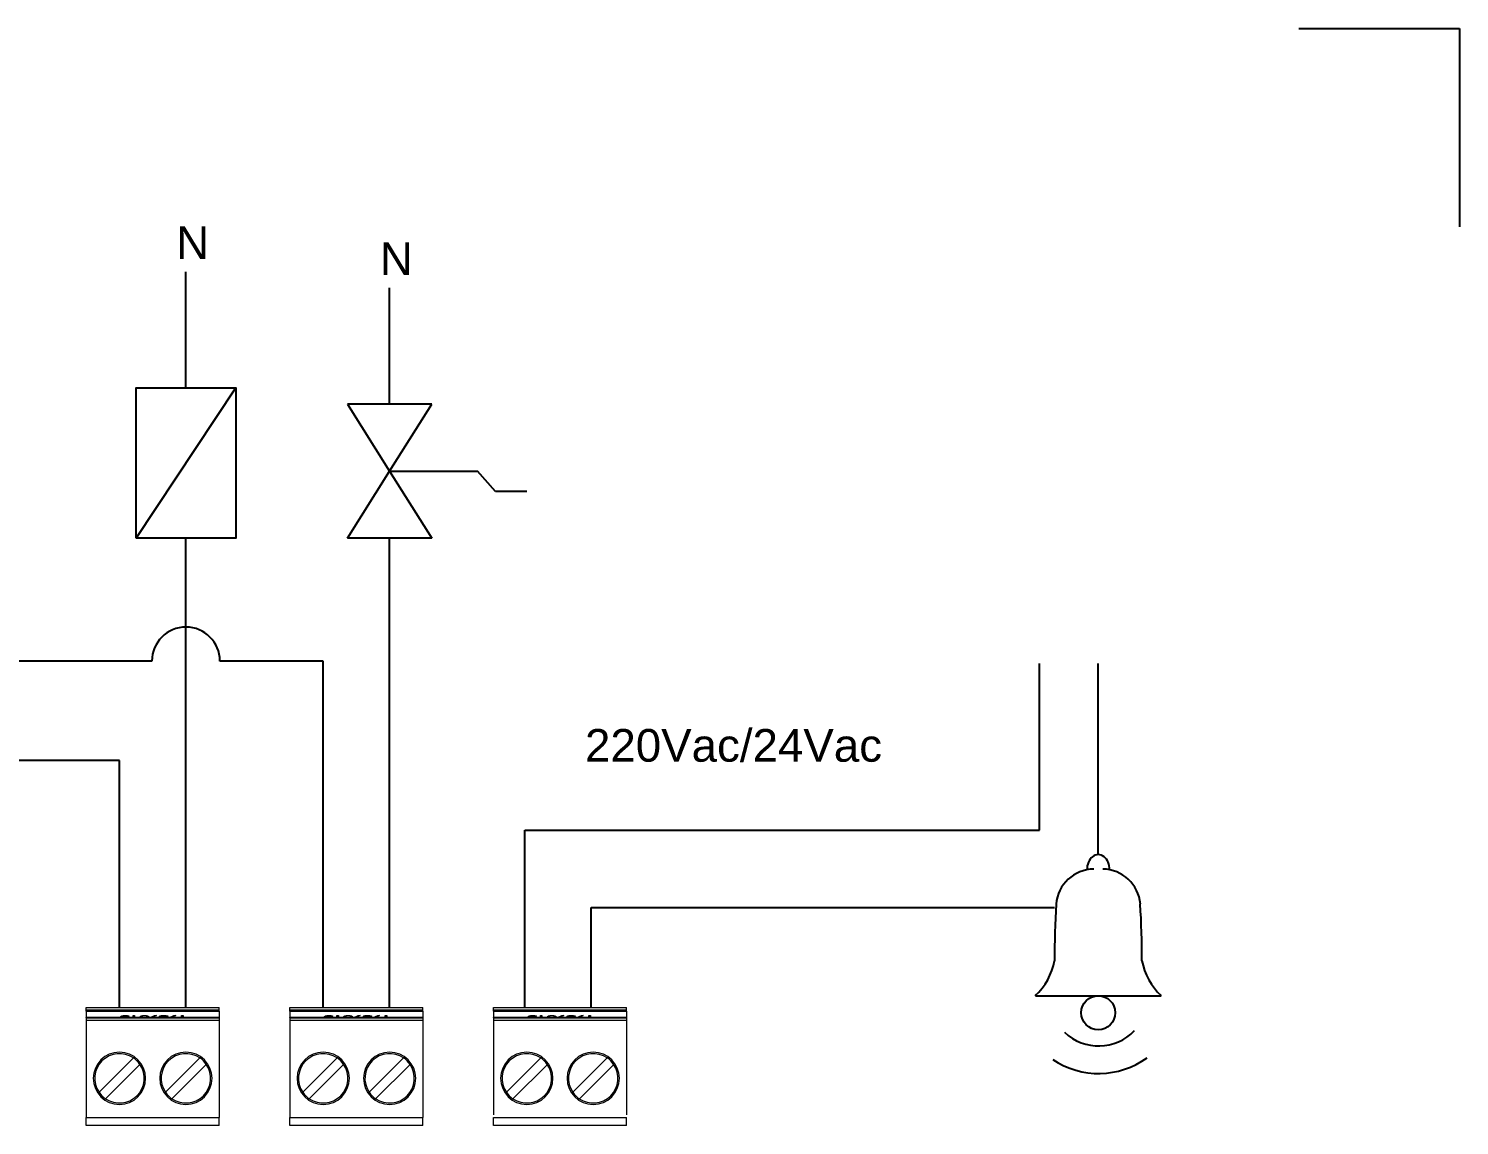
# Model space of a CAD drawing. Header units: millimetres. Extents: x -118 to 1430, y 370 to 641.
# Drawn here: x 1320.6 to 1430, y 557.5 to 641.4 of the extents above; entities that cross this region are included whole.
import ezdxf

# ---------------------------------------------------------------- set-up
doc = ezdxf.new("R2010")
doc.units = ezdxf.units.MM
doc.layers.add('TANGENT EDGES', color=7, linetype='Continuous', lineweight=0)
doc.layers.add('VISIBLE', color=7, linetype='Continuous', lineweight=0)
doc.layers.add('Z100', color=9, linetype='Continuous', plot=False)
doc.styles.get("Standard").update_dxf_attribs({"font": 'arial.ttf'})

msp = doc.modelspace()

# ---------------------------------------------------------------- linework, layer by layer
for p, q in [((1332.6, 613.95), (1332.6, 622.83)), ((1348.18, 612.71), (1348.18, 621.6)), ((1328.79, 602.46), (1336.41, 613.95)), ((1351.4, 612.71), (1344.95, 612.71)), ((1344.95, 612.71), (1348.18, 607.58)), ((1348.18, 607.58), (1351.4, 612.71)), ((1344.95, 602.46), (1348.18, 607.58)), ((1348.18, 607.58), (1351.4, 602.46)), ((1348.18, 607.58), (1354.91, 607.58)), ((1356.28, 606.03), (1354.91, 607.58)), ((1358.67, 606.03), (1356.28, 606.03)), ((1332.6, 566.57), (1332.6, 602.46)), ((1351.4, 602.46), (1344.95, 602.46)), ((1348.18, 566.57), (1348.18, 602.46)), ((1330, 593.06), (1314.8, 593.06)), ((1343.1, 593.06), (1335.2, 593.06)), ((1343.1, 566.57), (1343.1, 593.06)), ((1397.88, 580.12), (1397.88, 592.87)), ((1402.37, 578.25), (1402.37, 592.87)), ((1327.52, 585.46), (1314.8, 585.46)), ((1327.52, 566.57), (1327.52, 585.46)), ((1358.51, 566.57), (1358.51, 580.12)), ((1358.51, 580.12), (1397.88, 580.12)), ((1363.59, 566.57), (1363.59, 574.2)), ((1363.59, 574.2), (1399.03, 574.2)), ((1397.56, 567.46), (1407.18, 567.46))]:
    msp.add_line(p, q)
msp.add_lwpolyline([(1328.79, 602.46), (1328.79, 613.95), (1336.41, 613.95), (1336.41, 602.46)], close=True)
msp.add_circle((1402.37, 566.16), 1.3)
for centre, radius, start, end in [((1332.6, 593.06), 2.6, 0, 180), ((1402.07, 574.22), 2.93, 90.9451, 175.0466), ((1402.67, 574.22), 2.93, 4.9534, 89.0549), ((1465.07, 570.36), 66.04, 176.4338, 180.1934), ((1339.67, 570.36), 66.04, 359.8066, 3.5662), ((1394.19, 571.05), 4.92, 313.204, 349.3347), ((1410.55, 571.05), 4.92, 190.6653, 226.796), ((1402.4, 567.41), 3.79, 226.3918, 316.3332), ((1402.41, 567.75), 6.24, 235.7625, 306.2634)]:
    msp.add_arc(centre, radius, start, end)
msp.add_ellipse((1402.37, 577.14), major_axis=(0, -1.11), ratio=0.774265, start_param=1.523546, end_param=4.759639)
at = {"layer": 'TANGENT EDGES'}
for p, q in [((1324.98, 566.37), (1335.14, 566.37)), ((1324.98, 565.77), (1335.14, 565.77)), ((1327.81, 565.8), (1327.81, 565.79)), ((1327.97, 565.94), (1327.97, 565.93)), ((1327.97, 565.88), (1327.97, 565.87)), ((1328.08, 565.8), (1328.08, 565.79)), ((1328.15, 565.93), (1328.15, 565.9)), ((1328.18, 565.87), (1328.18, 565.79)), ((1329.29, 565.8), (1329.29, 565.79)), ((1329.43, 565.94), (1329.43, 565.93)), ((1329.56, 565.8), (1329.56, 565.79)), ((1330.68, 565.93), (1330.68, 565.85)), ((1330.78, 565.86), (1330.78, 565.83)), ((1330.92, 565.94), (1330.92, 565.93)), ((1330.92, 565.85), (1330.92, 565.83)), ((1331.13, 565.93), (1331.13, 565.9)), ((1340.56, 566.37), (1350.72, 566.37)), ((1340.56, 565.77), (1350.72, 565.77)), ((1343.39, 565.8), (1343.39, 565.79)), ((1343.55, 565.94), (1343.55, 565.93)), ((1343.55, 565.88), (1343.55, 565.87)), ((1343.66, 565.8), (1343.66, 565.79)), ((1343.73, 565.93), (1343.73, 565.9)), ((1343.75, 565.87), (1343.75, 565.79)), ((1344.87, 565.8), (1344.87, 565.79)), ((1345.01, 565.94), (1345.01, 565.93)), ((1345.14, 565.8), (1345.14, 565.79)), ((1346.26, 565.93), (1346.26, 565.85)), ((1346.35, 565.86), (1346.35, 565.83)), ((1346.5, 565.94), (1346.5, 565.93)), ((1346.5, 565.85), (1346.5, 565.83)), ((1346.7, 565.93), (1346.7, 565.9)), ((1356.13, 566.37), (1366.29, 566.37)), ((1356.13, 565.77), (1366.29, 565.77)), ((1358.97, 565.8), (1358.97, 565.79)), ((1359.13, 565.94), (1359.13, 565.93)), ((1359.13, 565.88), (1359.13, 565.87)), ((1359.24, 565.8), (1359.24, 565.79)), ((1359.31, 565.93), (1359.31, 565.9)), ((1359.33, 565.87), (1359.33, 565.79)), ((1360.45, 565.8), (1360.45, 565.79)), ((1360.58, 565.94), (1360.58, 565.93)), ((1360.72, 565.8), (1360.72, 565.79)), ((1361.84, 565.93), (1361.84, 565.85)), ((1361.93, 565.86), (1361.93, 565.83)), ((1362.07, 565.94), (1362.07, 565.93)), ((1362.08, 565.85), (1362.08, 565.83)), ((1362.28, 565.93), (1362.28, 565.9)), ((1335.14, 565.57), (1324.98, 565.57)), ((1350.72, 565.57), (1340.56, 565.57)), ((1366.29, 565.57), (1356.13, 565.57)), ((1324.98, 558.14), (1335.14, 558.14)), ((1340.56, 558.14), (1350.72, 558.14)), ((1356.13, 558.14), (1366.29, 558.14))]:
    msp.add_line(p, q, dxfattribs=at)
at = {"layer": 'VISIBLE'}
for p, q in [((1324.98, 566.37), (1324.98, 566.57)), ((1324.98, 566.57), (1335.14, 566.57)), ((1324.98, 566.27), (1324.98, 566.37)), ((1324.98, 566.27), (1324.98, 565.79)), ((1324.98, 566.27), (1335.14, 566.27)), ((1335.14, 565.79), (1324.98, 565.79)), ((1324.98, 565.77), (1324.98, 565.79)), ((1324.98, 565.77), (1324.98, 565.57)), ((1327.73, 565.79), (1327.72, 565.79)), ((1327.76, 565.86), (1327.76, 565.85)), ((1327.76, 565.85), (1327.76, 565.79)), ((1328.24, 565.9), (1328.12, 565.9)), ((1328.13, 565.83), (1328.13, 565.79)), ((1328.56, 565.79), (1328.56, 565.94)), ((1328.56, 565.94), (1328.68, 565.94)), ((1328.68, 565.84), (1328.56, 565.84)), ((1328.68, 565.94), (1328.68, 565.81)), ((1328.68, 565.81), (1328.68, 565.79)), ((1328.91, 565.82), (1328.91, 565.8)), ((1329.24, 565.86), (1329.24, 565.79)), ((1329.61, 565.86), (1329.61, 565.79)), ((1329.86, 565.79), (1330.21, 565.94)), ((1329.86, 565.79), (1329.86, 565.79)), ((1330.34, 565.94), (1329.99, 565.79)), ((1329.99, 565.79), (1329.99, 565.79)), ((1329.99, 565.79), (1330.48, 565.79)), ((1330.21, 565.94), (1330.21, 565.88)), ((1330.21, 565.94), (1330.34, 565.94)), ((1330.48, 565.79), (1330.48, 565.79)), ((1330.64, 565.79), (1330.64, 565.79)), ((1330.64, 565.79), (1331.05, 565.79)), ((1330.72, 565.89), (1330.72, 565.84)), ((1331.05, 565.79), (1331.07, 565.84)), ((1331.05, 565.79), (1331.05, 565.79)), ((1331.07, 565.84), (1331.07, 565.79)), ((1331.09, 565.86), (1331.09, 565.79)), ((1331.09, 565.86), (1331.19, 565.86)), ((1331.23, 565.9), (1331.1, 565.9)), ((1331.19, 565.86), (1331.16, 565.79)), ((1331.34, 565.79), (1331.69, 565.94)), ((1331.34, 565.79), (1331.34, 565.79)), ((1331.83, 565.94), (1331.47, 565.79)), ((1331.47, 565.79), (1331.96, 565.79)), ((1331.47, 565.79), (1331.47, 565.79)), ((1331.69, 565.94), (1331.69, 565.88)), ((1331.69, 565.94), (1331.83, 565.94)), ((1331.96, 565.79), (1331.96, 565.79)), ((1332.26, 565.94), (1332.39, 565.94)), ((1332.26, 565.79), (1332.26, 565.94)), ((1332.39, 565.84), (1332.26, 565.84)), ((1332.39, 565.94), (1332.39, 565.81)), ((1332.39, 565.81), (1332.39, 565.79)), ((1332.62, 565.82), (1332.62, 565.8)), ((1335.14, 566.37), (1335.14, 566.57)), ((1335.14, 566.27), (1335.14, 566.37)), ((1335.14, 566.27), (1335.14, 565.79)), ((1335.14, 565.77), (1335.14, 565.79)), ((1335.14, 565.77), (1335.14, 565.57)), ((1340.56, 566.37), (1340.56, 566.57)), ((1340.56, 566.57), (1350.72, 566.57)), ((1340.56, 566.27), (1340.56, 566.37)), ((1340.56, 566.27), (1340.56, 565.79)), ((1340.56, 566.27), (1350.72, 566.27)), ((1350.72, 565.79), (1340.56, 565.79)), ((1340.56, 565.77), (1340.56, 565.79)), ((1340.56, 565.77), (1340.56, 565.57)), ((1343.31, 565.79), (1343.3, 565.79)), ((1343.33, 565.85), (1343.33, 565.79)), ((1343.34, 565.86), (1343.34, 565.85)), ((1343.82, 565.9), (1343.69, 565.9)), ((1343.71, 565.83), (1343.71, 565.79)), ((1344.13, 565.79), (1344.13, 565.94)), ((1344.13, 565.94), (1344.26, 565.94)), ((1344.26, 565.84), (1344.13, 565.84)), ((1344.26, 565.94), (1344.26, 565.81)), ((1344.26, 565.81), (1344.26, 565.79)), ((1344.49, 565.82), (1344.49, 565.8)), ((1344.82, 565.86), (1344.82, 565.79)), ((1345.19, 565.86), (1345.19, 565.79)), ((1345.44, 565.79), (1345.78, 565.94)), ((1345.44, 565.79), (1345.44, 565.79)), ((1345.92, 565.94), (1345.56, 565.79)), ((1345.56, 565.79), (1345.56, 565.79)), ((1345.56, 565.79), (1346.05, 565.79)), ((1345.78, 565.94), (1345.78, 565.88)), ((1345.78, 565.94), (1345.92, 565.94)), ((1346.05, 565.79), (1346.05, 565.79)), ((1346.22, 565.79), (1346.22, 565.79)), ((1346.22, 565.79), (1346.62, 565.79)), ((1346.3, 565.89), (1346.3, 565.84)), ((1346.62, 565.79), (1346.64, 565.84)), ((1346.62, 565.79), (1346.62, 565.79)), ((1346.64, 565.84), (1346.64, 565.79)), ((1346.67, 565.86), (1346.67, 565.79)), ((1346.67, 565.86), (1346.77, 565.86)), ((1346.8, 565.9), (1346.68, 565.9)), ((1346.77, 565.86), (1346.74, 565.79)), ((1346.92, 565.79), (1347.27, 565.94)), ((1346.92, 565.79), (1346.92, 565.79)), ((1347.4, 565.94), (1347.05, 565.79)), ((1347.05, 565.79), (1347.54, 565.79)), ((1347.05, 565.79), (1347.05, 565.79)), ((1347.27, 565.94), (1347.27, 565.88)), ((1347.27, 565.94), (1347.4, 565.94)), ((1347.54, 565.79), (1347.54, 565.79)), ((1347.84, 565.94), (1347.97, 565.94)), ((1347.84, 565.79), (1347.84, 565.94)), ((1347.97, 565.84), (1347.84, 565.84)), ((1347.97, 565.94), (1347.97, 565.81)), ((1347.97, 565.81), (1347.97, 565.79)), ((1348.19, 565.82), (1348.19, 565.8)), ((1350.72, 566.37), (1350.72, 566.57)), ((1350.72, 566.27), (1350.72, 566.37)), ((1350.72, 566.27), (1350.72, 565.79)), ((1350.72, 565.77), (1350.72, 565.79)), ((1350.72, 565.77), (1350.72, 565.57)), ((1356.13, 566.37), (1356.13, 566.57)), ((1356.13, 566.57), (1366.29, 566.57)), ((1356.13, 566.27), (1356.13, 566.37)), ((1356.13, 566.27), (1356.13, 565.79)), ((1356.13, 566.27), (1366.29, 566.27)), ((1366.29, 565.79), (1356.13, 565.79)), ((1356.13, 565.77), (1356.13, 565.79)), ((1356.13, 565.77), (1356.13, 558.34)), ((1356.13, 565.77), (1356.13, 565.57)), ((1358.89, 565.79), (1358.87, 565.79)), ((1358.91, 565.86), (1358.91, 565.85)), ((1358.91, 565.85), (1358.91, 565.79)), ((1359.4, 565.9), (1359.27, 565.9)), ((1359.29, 565.83), (1359.29, 565.79)), ((1359.71, 565.79), (1359.71, 565.94)), ((1359.71, 565.94), (1359.83, 565.94)), ((1359.83, 565.84), (1359.71, 565.84)), ((1359.83, 565.94), (1359.83, 565.81)), ((1359.83, 565.81), (1359.83, 565.79)), ((1360.06, 565.82), (1360.06, 565.8)), ((1360.4, 565.86), (1360.4, 565.79)), ((1360.77, 565.86), (1360.77, 565.79)), ((1361.01, 565.79), (1361.36, 565.94)), ((1361.01, 565.79), (1361.01, 565.79)), ((1361.5, 565.94), (1361.14, 565.79)), ((1361.14, 565.79), (1361.14, 565.79)), ((1361.14, 565.79), (1361.63, 565.79)), ((1361.36, 565.94), (1361.36, 565.88)), ((1361.36, 565.94), (1361.5, 565.94)), ((1361.63, 565.79), (1361.63, 565.79)), ((1361.79, 565.79), (1361.79, 565.79)), ((1361.79, 565.79), (1362.2, 565.79)), ((1361.88, 565.89), (1361.88, 565.84)), ((1362.2, 565.79), (1362.22, 565.84)), ((1362.2, 565.79), (1362.2, 565.79)), ((1362.22, 565.84), (1362.22, 565.79)), ((1362.38, 565.9), (1362.25, 565.9)), ((1362.25, 565.86), (1362.25, 565.79)), ((1362.25, 565.86), (1362.35, 565.86)), ((1362.35, 565.86), (1362.31, 565.79)), ((1362.5, 565.79), (1362.84, 565.94)), ((1362.5, 565.79), (1362.5, 565.79)), ((1362.98, 565.94), (1362.63, 565.79)), ((1362.63, 565.79), (1363.12, 565.79)), ((1362.63, 565.79), (1362.63, 565.79)), ((1362.84, 565.94), (1362.84, 565.88)), ((1362.84, 565.94), (1362.98, 565.94)), ((1363.12, 565.79), (1363.12, 565.79)), ((1363.42, 565.94), (1363.54, 565.94)), ((1363.42, 565.79), (1363.42, 565.94)), ((1363.54, 565.84), (1363.42, 565.84)), ((1363.54, 565.94), (1363.54, 565.81)), ((1363.54, 565.81), (1363.54, 565.79)), ((1363.77, 565.82), (1363.77, 565.8)), ((1366.29, 566.37), (1366.29, 566.57)), ((1366.29, 566.27), (1366.29, 566.37)), ((1366.29, 566.27), (1366.29, 565.79)), ((1366.29, 565.77), (1366.29, 565.79)), ((1366.29, 565.77), (1366.29, 558.34)), ((1366.29, 565.77), (1366.29, 565.57)), ((1324.98, 565.57), (1324.98, 558.14)), ((1335.14, 565.57), (1335.14, 558.14)), ((1340.56, 565.57), (1340.56, 558.14)), ((1350.72, 565.57), (1350.72, 558.14)), ((1328.59, 562.7), (1325.96, 560.07)), ((1331.04, 560.07), (1333.67, 562.7)), ((1344.16, 562.7), (1341.53, 560.07)), ((1346.61, 560.07), (1349.24, 562.7)), ((1359.74, 562.7), (1357.11, 560.07)), ((1362.19, 560.07), (1364.82, 562.7)), ((1326.45, 559.58), (1329.08, 562.21)), ((1334.16, 562.21), (1331.53, 559.58)), ((1342.03, 559.58), (1344.66, 562.21)), ((1349.74, 562.21), (1347.11, 559.58)), ((1357.61, 559.58), (1360.24, 562.21)), ((1365.32, 562.21), (1362.69, 559.58)), ((1324.98, 557.54), (1324.98, 558.14)), ((1335.14, 557.54), (1335.14, 558.14)), ((1340.56, 557.54), (1340.56, 558.14)), ((1350.72, 557.54), (1350.72, 558.14)), ((1356.13, 557.54), (1356.13, 558.14)), ((1366.29, 557.54), (1366.29, 558.14)), ((1335.14, 557.54), (1324.98, 557.54)), ((1350.72, 557.54), (1340.56, 557.54)), ((1366.29, 557.54), (1356.13, 557.54))]:
    msp.add_line(p, q, dxfattribs=at)
for centre, radius, start, end in [((1327.52, 561.14), 2, 90, 270), ((1327.52, 561.14), 1.89, 135, 214.3365), ((1327.52, 561.14), 1.89, 55.6635, 135), ((1327.52, 561.14), 2, 270, 90), ((1327.52, 561.14), 1.89, 34.3365, 55.6635), ((1332.6, 561.14), 2, 90, 270), ((1332.6, 561.14), 1.89, 135, 214.3365), ((1332.6, 561.14), 1.89, 55.6635, 135), ((1332.6, 561.14), 2, 270, 90), ((1332.6, 561.14), 1.89, 34.3365, 55.6635), ((1343.1, 561.14), 2, 90, 270), ((1343.1, 561.14), 1.89, 135, 214.3365), ((1343.1, 561.14), 1.89, 55.6635, 135), ((1343.1, 561.14), 2, 270, 90), ((1343.1, 561.14), 1.89, 34.3365, 55.6635), ((1348.18, 561.14), 2, 90, 270), ((1348.18, 561.14), 1.89, 135, 214.3365), ((1348.18, 561.14), 1.89, 55.6635, 135), ((1348.18, 561.14), 2, 270, 90), ((1348.18, 561.14), 1.89, 34.3365, 55.6635), ((1358.67, 561.14), 2, 90, 270), ((1358.67, 561.14), 1.89, 135, 214.3365), ((1358.67, 561.14), 1.89, 55.6635, 135), ((1358.67, 561.14), 2, 270, 90), ((1358.67, 561.14), 1.89, 34.3365, 55.6635), ((1363.75, 561.14), 2, 90, 270), ((1363.75, 561.14), 1.89, 135, 214.3365), ((1363.75, 561.14), 1.89, 55.6635, 135), ((1363.75, 561.14), 2, 270, 90), ((1363.75, 561.14), 1.89, 34.3365, 55.6635), ((1327.52, 561.14), 1.89, 315, 34.3365), ((1332.6, 561.14), 1.89, 315, 34.3365), ((1343.1, 561.14), 1.89, 315, 34.3365), ((1348.18, 561.14), 1.89, 315, 34.3365), ((1358.67, 561.14), 1.89, 315, 34.3365), ((1363.75, 561.14), 1.89, 315, 34.3365), ((1327.52, 561.14), 1.89, 214.3365, 235.6635), ((1327.52, 561.14), 1.89, 235.6635, 315), ((1332.6, 561.14), 1.89, 214.3365, 235.6635), ((1332.6, 561.14), 1.89, 235.6635, 315), ((1343.1, 561.14), 1.89, 214.3365, 235.6635), ((1343.1, 561.14), 1.89, 235.6635, 315), ((1348.18, 561.14), 1.89, 214.3365, 235.6635), ((1348.18, 561.14), 1.89, 235.6635, 315), ((1358.67, 561.14), 1.89, 214.3365, 235.6635), ((1358.67, 561.14), 1.89, 235.6635, 315), ((1363.75, 561.14), 1.89, 214.3365, 235.6635), ((1363.75, 561.14), 1.89, 235.6635, 315)]:
    msp.add_arc(centre, radius, start, end, dxfattribs=at)
for points in [[(1327.63, 565.85), (1327.63, 565.94), (1327.97, 565.94)], [(1327.72, 565.79), (1327.63, 565.81), (1327.63, 565.85)], [(1327.68, 565.81), (1327.7, 565.82), (1327.76, 565.83)], [(1327.82, 565.91), (1327.77, 565.89), (1327.76, 565.86)], [(1327.76, 565.86), (1327.85, 565.88), (1327.97, 565.88)], [(1327.95, 565.87), (1327.85, 565.87), (1327.76, 565.85)], [(1327.76, 565.85), (1327.76, 565.82), (1327.81, 565.8)], [(1327.81, 565.8), (1327.85, 565.79), (1327.92, 565.79)], [(1327.96, 565.93), (1327.88, 565.93), (1327.82, 565.91)], [(1328.08, 565.86), (1328.03, 565.87), (1327.95, 565.87)], [(1328.12, 565.9), (1328.1, 565.93), (1327.96, 565.93)], [(1327.97, 565.94), (1328.08, 565.94), (1328.15, 565.93)], [(1327.97, 565.88), (1328.09, 565.88), (1328.18, 565.87)], [(1328, 565.79), (1328.05, 565.79), (1328.08, 565.8)], [(1328.13, 565.83), (1328.13, 565.84), (1328.08, 565.86)], [(1328.08, 565.8), (1328.13, 565.81), (1328.13, 565.83)], [(1328.15, 565.93), (1328.23, 565.92), (1328.24, 565.9)], [(1328.18, 565.87), (1328.26, 565.85), (1328.26, 565.83)], [(1328.26, 565.83), (1328.26, 565.81), (1328.18, 565.79)], [(1328.68, 565.81), (1328.75, 565.82), (1328.91, 565.82)], [(1328.91, 565.8), (1328.76, 565.8), (1328.7, 565.79)], [(1329.12, 565.86), (1329.12, 565.94), (1329.43, 565.94)], [(1329.21, 565.79), (1329.12, 565.81), (1329.12, 565.86)], [(1329.15, 565.81), (1329.19, 565.83), (1329.24, 565.83)], [(1329.29, 565.91), (1329.24, 565.9), (1329.24, 565.86)], [(1329.24, 565.86), (1329.24, 565.82), (1329.29, 565.8)], [(1329.43, 565.93), (1329.34, 565.93), (1329.29, 565.91)], [(1329.29, 565.8), (1329.33, 565.79), (1329.39, 565.79)], [(1329.43, 565.94), (1329.74, 565.94), (1329.74, 565.86)], [(1329.56, 565.91), (1329.52, 565.93), (1329.43, 565.93)], [(1329.47, 565.79), (1329.53, 565.79), (1329.56, 565.8)], [(1329.61, 565.86), (1329.61, 565.9), (1329.56, 565.91)], [(1329.56, 565.8), (1329.61, 565.82), (1329.61, 565.86)], [(1329.61, 565.83), (1329.67, 565.83), (1329.7, 565.81)], [(1329.74, 565.86), (1329.74, 565.81), (1329.64, 565.79)], [(1330.59, 565.88), (1330.59, 565.91), (1330.68, 565.93)], [(1330.68, 565.85), (1330.59, 565.86), (1330.59, 565.88)], [(1330.68, 565.93), (1330.77, 565.94), (1330.92, 565.94)], [(1330.89, 565.83), (1330.77, 565.83), (1330.68, 565.85)], [(1330.78, 565.92), (1330.72, 565.9), (1330.72, 565.89)], [(1330.72, 565.89), (1330.72, 565.87), (1330.78, 565.86)], [(1330.92, 565.93), (1330.83, 565.93), (1330.78, 565.92)], [(1330.78, 565.86), (1330.83, 565.85), (1330.92, 565.85)], [(1331.07, 565.84), (1331, 565.83), (1330.89, 565.83)], [(1330.92, 565.94), (1331.04, 565.94), (1331.13, 565.93)], [(1331.04, 565.92), (1330.99, 565.93), (1330.92, 565.93)], [(1330.92, 565.85), (1331.02, 565.85), (1331.09, 565.86)], [(1331.1, 565.9), (1331.09, 565.91), (1331.04, 565.92)], [(1331.13, 565.93), (1331.21, 565.92), (1331.23, 565.9)], [(1332.39, 565.81), (1332.46, 565.82), (1332.62, 565.82)], [(1332.62, 565.8), (1332.47, 565.8), (1332.41, 565.79)], [(1343.21, 565.85), (1343.21, 565.94), (1343.55, 565.94)], [(1343.3, 565.79), (1343.21, 565.81), (1343.21, 565.85)], [(1343.25, 565.81), (1343.28, 565.82), (1343.33, 565.83)], [(1343.53, 565.87), (1343.43, 565.87), (1343.33, 565.85)], [(1343.33, 565.85), (1343.34, 565.82), (1343.39, 565.8)], [(1343.4, 565.91), (1343.35, 565.89), (1343.34, 565.86)], [(1343.34, 565.86), (1343.43, 565.88), (1343.55, 565.88)], [(1343.39, 565.8), (1343.43, 565.79), (1343.49, 565.79)], [(1343.54, 565.93), (1343.45, 565.93), (1343.4, 565.91)], [(1343.66, 565.86), (1343.61, 565.87), (1343.53, 565.87)], [(1343.69, 565.9), (1343.68, 565.93), (1343.54, 565.93)], [(1343.55, 565.94), (1343.66, 565.94), (1343.73, 565.93)], [(1343.55, 565.88), (1343.67, 565.88), (1343.75, 565.87)], [(1343.58, 565.79), (1343.63, 565.79), (1343.66, 565.8)], [(1343.71, 565.83), (1343.71, 565.84), (1343.66, 565.86)], [(1343.66, 565.8), (1343.71, 565.81), (1343.71, 565.83)], [(1343.73, 565.93), (1343.8, 565.92), (1343.82, 565.9)], [(1343.75, 565.87), (1343.84, 565.85), (1343.84, 565.83)], [(1343.84, 565.83), (1343.84, 565.81), (1343.76, 565.79)], [(1344.26, 565.81), (1344.33, 565.82), (1344.49, 565.82)], [(1344.49, 565.8), (1344.34, 565.8), (1344.28, 565.79)], [(1344.69, 565.86), (1344.69, 565.94), (1345.01, 565.94)], [(1344.79, 565.79), (1344.69, 565.81), (1344.69, 565.86)], [(1344.73, 565.81), (1344.76, 565.83), (1344.82, 565.83)], [(1344.87, 565.91), (1344.82, 565.9), (1344.82, 565.86)], [(1344.82, 565.86), (1344.82, 565.82), (1344.87, 565.8)], [(1345.01, 565.93), (1344.92, 565.93), (1344.87, 565.91)], [(1344.87, 565.8), (1344.9, 565.79), (1344.97, 565.79)], [(1345.01, 565.94), (1345.32, 565.94), (1345.32, 565.86)], [(1345.14, 565.91), (1345.1, 565.93), (1345.01, 565.93)], [(1345.05, 565.79), (1345.11, 565.79), (1345.14, 565.8)], [(1345.19, 565.86), (1345.19, 565.9), (1345.14, 565.91)], [(1345.14, 565.8), (1345.19, 565.82), (1345.19, 565.86)], [(1345.19, 565.83), (1345.25, 565.83), (1345.28, 565.81)], [(1345.32, 565.86), (1345.32, 565.81), (1345.22, 565.79)], [(1346.17, 565.88), (1346.17, 565.91), (1346.26, 565.93)], [(1346.26, 565.85), (1346.17, 565.86), (1346.17, 565.88)], [(1346.26, 565.93), (1346.35, 565.94), (1346.5, 565.94)], [(1346.47, 565.83), (1346.35, 565.83), (1346.26, 565.85)], [(1346.35, 565.92), (1346.3, 565.9), (1346.3, 565.89)], [(1346.3, 565.89), (1346.3, 565.87), (1346.35, 565.86)], [(1346.5, 565.93), (1346.41, 565.93), (1346.35, 565.92)], [(1346.35, 565.86), (1346.41, 565.85), (1346.5, 565.85)], [(1346.64, 565.84), (1346.57, 565.83), (1346.47, 565.83)], [(1346.5, 565.94), (1346.62, 565.94), (1346.7, 565.93)], [(1346.62, 565.92), (1346.57, 565.93), (1346.5, 565.93)], [(1346.5, 565.85), (1346.6, 565.85), (1346.67, 565.86)], [(1346.68, 565.9), (1346.67, 565.91), (1346.62, 565.92)], [(1346.7, 565.93), (1346.79, 565.92), (1346.8, 565.9)], [(1347.97, 565.81), (1348.04, 565.82), (1348.19, 565.82)], [(1348.19, 565.8), (1348.05, 565.8), (1347.98, 565.79)], [(1358.79, 565.85), (1358.79, 565.94), (1359.13, 565.94)], [(1358.87, 565.79), (1358.79, 565.81), (1358.79, 565.85)], [(1358.83, 565.81), (1358.86, 565.82), (1358.91, 565.83)], [(1358.98, 565.91), (1358.92, 565.89), (1358.91, 565.86)], [(1358.91, 565.86), (1359.01, 565.88), (1359.13, 565.88)], [(1359.11, 565.87), (1359.01, 565.87), (1358.91, 565.85)], [(1358.91, 565.85), (1358.91, 565.82), (1358.97, 565.8)], [(1358.97, 565.8), (1359.01, 565.79), (1359.07, 565.79)], [(1359.12, 565.93), (1359.03, 565.93), (1358.98, 565.91)], [(1359.24, 565.86), (1359.19, 565.87), (1359.11, 565.87)], [(1359.27, 565.9), (1359.26, 565.93), (1359.12, 565.93)], [(1359.13, 565.94), (1359.23, 565.94), (1359.31, 565.93)], [(1359.13, 565.88), (1359.25, 565.88), (1359.33, 565.87)], [(1359.15, 565.79), (1359.21, 565.79), (1359.24, 565.8)], [(1359.29, 565.83), (1359.29, 565.84), (1359.24, 565.86)], [(1359.24, 565.8), (1359.29, 565.81), (1359.29, 565.83)], [(1359.31, 565.93), (1359.38, 565.92), (1359.4, 565.9)], [(1359.33, 565.87), (1359.41, 565.85), (1359.41, 565.83)], [(1359.41, 565.83), (1359.41, 565.81), (1359.34, 565.79)], [(1359.83, 565.81), (1359.91, 565.82), (1360.06, 565.82)], [(1360.06, 565.8), (1359.92, 565.8), (1359.85, 565.79)], [(1360.27, 565.86), (1360.27, 565.94), (1360.58, 565.94)], [(1360.37, 565.79), (1360.27, 565.81), (1360.27, 565.86)], [(1360.31, 565.81), (1360.34, 565.83), (1360.4, 565.83)], [(1360.45, 565.91), (1360.4, 565.9), (1360.4, 565.86)], [(1360.4, 565.86), (1360.4, 565.82), (1360.45, 565.8)], [(1360.58, 565.93), (1360.49, 565.93), (1360.45, 565.91)], [(1360.45, 565.8), (1360.48, 565.79), (1360.54, 565.79)], [(1360.58, 565.94), (1360.89, 565.94), (1360.89, 565.86)], [(1360.72, 565.91), (1360.67, 565.93), (1360.58, 565.93)], [(1360.62, 565.79), (1360.68, 565.79), (1360.72, 565.8)], [(1360.77, 565.86), (1360.77, 565.9), (1360.72, 565.91)], [(1360.72, 565.8), (1360.77, 565.82), (1360.77, 565.86)], [(1360.77, 565.83), (1360.82, 565.83), (1360.86, 565.81)], [(1360.89, 565.86), (1360.89, 565.81), (1360.8, 565.79)], [(1361.75, 565.88), (1361.75, 565.91), (1361.84, 565.93)], [(1361.84, 565.85), (1361.75, 565.86), (1361.75, 565.88)], [(1361.84, 565.93), (1361.93, 565.94), (1362.07, 565.94)], [(1362.05, 565.83), (1361.93, 565.83), (1361.84, 565.85)], [(1361.93, 565.92), (1361.88, 565.9), (1361.88, 565.89)], [(1361.88, 565.89), (1361.88, 565.87), (1361.93, 565.86)], [(1362.07, 565.93), (1361.99, 565.93), (1361.93, 565.92)], [(1361.93, 565.86), (1361.99, 565.85), (1362.08, 565.85)], [(1362.22, 565.84), (1362.15, 565.83), (1362.05, 565.83)], [(1362.07, 565.94), (1362.2, 565.94), (1362.28, 565.93)], [(1362.19, 565.92), (1362.14, 565.93), (1362.07, 565.93)], [(1362.08, 565.85), (1362.18, 565.85), (1362.25, 565.86)], [(1362.25, 565.9), (1362.24, 565.91), (1362.19, 565.92)], [(1362.28, 565.93), (1362.37, 565.92), (1362.38, 565.9)], [(1363.54, 565.81), (1363.62, 565.82), (1363.77, 565.82)], [(1363.77, 565.8), (1363.63, 565.8), (1363.56, 565.79)]]:
    msp.add_open_spline(points, degree=2, dxfattribs=at)
at = {"layer": 'Z100'}
for p, q in [((1417.71, 641.44), (1429.99, 641.44)), ((1429.99, 641.44), (1429.99, 626.28))]:
    msp.add_line(p, q, dxfattribs=at)

# ---------------------------------------------------------------- texts
at = {"char_height": 2.5, "attachment_point": 1}
for s, insert in [('N', (1331.85, 626.31)), ('N', (1347.43, 625.08)), ('220Vac/24Vac', (1363.12, 587.86))]:
    msp.add_mtext_dynamic_manual_height_columns(s, width=26.8139, gutter_width=12.5, heights=[0], dxfattribs=dict(at, insert=insert))

doc.saveas('drawing.dxf')
